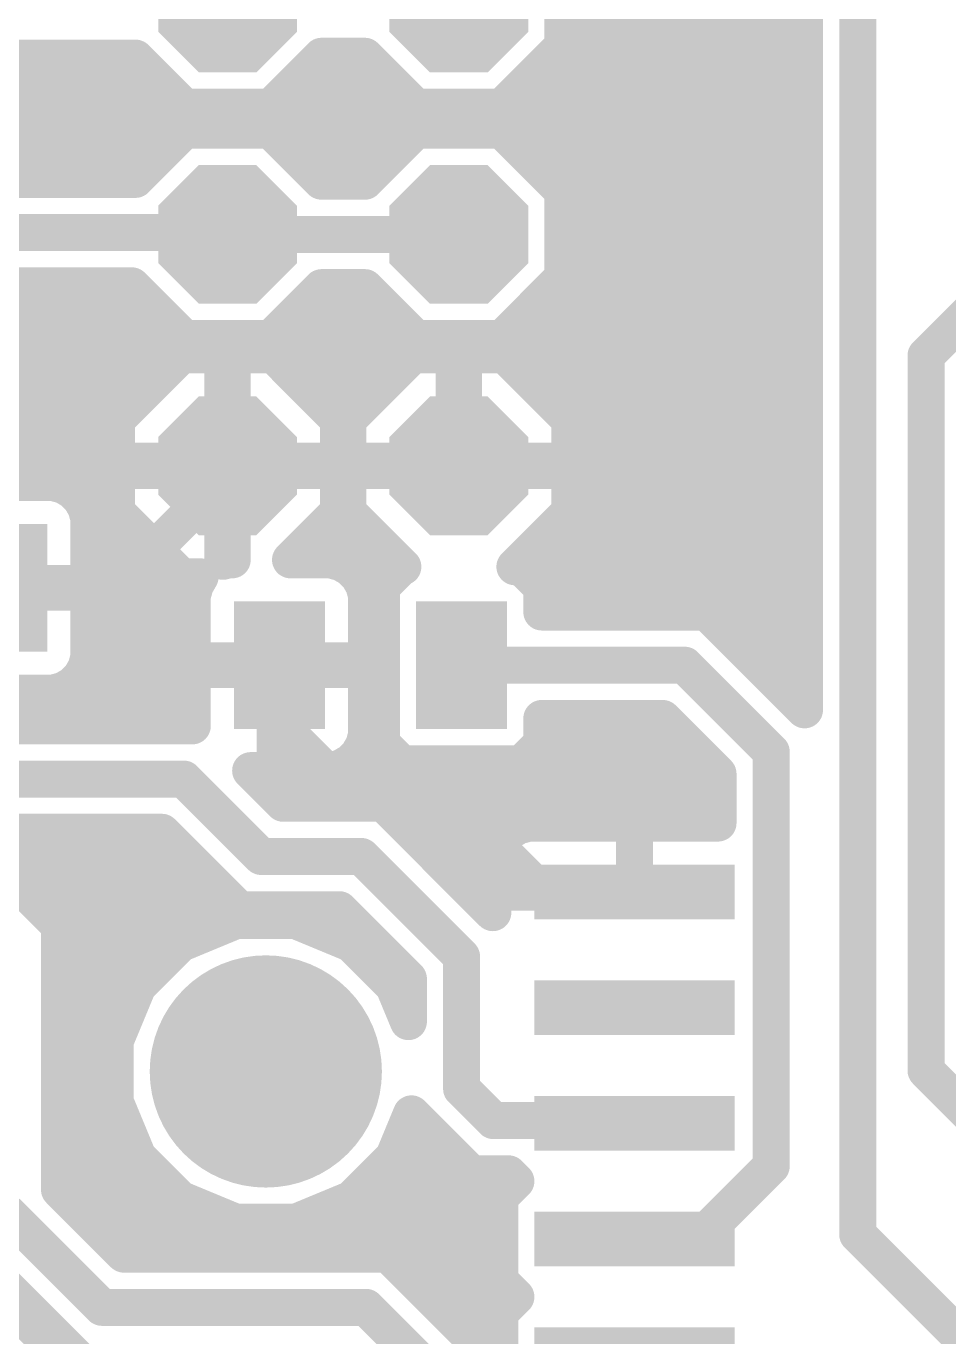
# Model space of a CAD drawing. Extents: x -22.4 to 22.4, y -27 to 9.2.
# Drawn here: x -12.48 to -2.35, y -13.37 to 1.02 of the extents above; entities that cross this region are included whole.
import ezdxf

# ---------------------------------------------------------------- set-up
doc = ezdxf.new("R2010")
doc.units = 0
doc.layers.add('16', color=175, linetype='CONTINUOUS')
doc.layers.add('17', color=82, linetype='CONTINUOUS')

# ---------------------------------------------------------------- blocks, each defined once
blk = doc.blocks.new('OCTAGONP')
at = {"const_width": 0.5}
blk.add_lwpolyline([(-0.25, -0.1036), (-0.25, 0.1036), (-0.1036, 0.25), (0.1036, 0.25), (0.25, 0.1036), (0.25, -0.1036), (0.1036, -0.25), (-0.1036, -0.25), (-0.25, -0.1036), (-0.25, 0.1036)], dxfattribs=at)
blk = doc.blocks.new('RECT')
blk.add_solid([(-0.5, -0.5), (0.5, -0.5), (-0.5, 0.5), (0.5, 0.5)])
blk = doc.blocks.new('ROUNDP')
at = {"const_width": 0.5}
blk.add_lwpolyline([(0, -0.25, 1), (0, 0.25, 1), (0, -0.25)], format="xyb", dxfattribs=at)

msp = doc.modelspace()

# ---------------------------------------------------------------- linework, layer by layer
at = {"layer": '16', "const_width": 0.4064}
for points in [[(-3.9342, 4.942), (-3.9342, -6.4896)], [(-3.35, -12.25), (-3.35, 4.7)], [(-6.587, 0.7966), (-6.587, 1.7434)], [(-6.587, 1.2192), (-3.9342, 1.2192)], [(-6.587, 0.8128), (-3.9342, 0.8128)], [(-15.458, 0.6658), (-11.2822, 0.6658)], [(-11.2822, 0.6658), (-10.7434, 0.127)], [(-9.7966, 0.127), (-9.2378, 0.6858)], [(-9.2378, 0.6858), (-8.7622, 0.6858)], [(-8.7622, 0.6858), (-8.2034, 0.127)], [(-7.2566, 0.127), (-6.587, 0.7966)], [(-15.7174, 0.4064), (-11.0228, 0.4064)], [(-9.5172, 0.4064), (-8.4828, 0.4064)], [(-6.9772, 0.4064), (-3.9342, 0.4064)], [(-10.7434, 0.127), (-9.7966, 0.127)], [(-8.2034, 0.127), (-7.2566, 0.127)], [(-16.1238, 0), (-3.9342, 0)], [(-10.7434, -0.127), (-11.2822, -0.6658)], [(-9.7966, -0.127), (-10.7434, -0.127)], [(-9.2378, -0.6858), (-9.7966, -0.127)], [(-8.2034, -0.127), (-8.7622, -0.6858)], [(-7.2566, -0.127), (-8.2034, -0.127)], [(-6.587, -0.7966), (-7.2566, -0.127)], [(-16.5302, -0.4064), (-11.0228, -0.4064)], [(-9.5172, -0.4064), (-8.4828, -0.4064)], [(-6.9772, -0.4064), (-3.9342, -0.4064)], [(-11.2822, -0.6658), (-15.342, -0.6658)], [(-8.7622, -0.6858), (-9.2378, -0.6858)], [(-6.587, -1.7434), (-6.587, -0.7966)], [(-6.587, -0.8128), (-3.9342, -0.8128)], [(-15.1, -1.25), (-10.29, -1.25)], [(-10.29, -1.25), (-10.27, -1.27)], [(-10.27, -1.27), (-7.73, -1.27)], [(-6.587, -1.2192), (-3.9342, -1.2192)], [(-6.587, -1.6256), (-3.9342, -1.6256)], [(-7.2566, -2.413), (-6.587, -1.7434)], [(-14.858, -1.8342), (-11.3222, -1.8342)], [(-11.3222, -1.8342), (-10.7434, -2.413)], [(-9.7966, -2.413), (-9.2378, -1.8542)], [(-9.2378, -1.8542), (-8.7622, -1.8542)], [(-8.7622, -1.8542), (-8.2034, -2.413)], [(-15.0558, -2.032), (-11.1244, -2.032)], [(-9.4156, -2.032), (-8.5844, -2.032)], [(-6.8756, -2.032), (-3.9342, -2.032)], [(-2.6, -2.6), (-2.1, -2.1)], [(-15.4622, -2.4384), (-3.9342, -2.4384)], [(-10.7434, -2.413), (-9.7966, -2.413)], [(-8.2034, -2.413), (-7.2566, -2.413)], [(-10.775, -2.5908), (-11.4892, -3.305)], [(-10.3208, -2.5908), (-10.775, -2.5908)], [(-10.3208, -3.7592), (-10.3208, -2.5908)], [(-9.765, -2.5908), (-10.2192, -2.5908)], [(-10.2192, -2.5908), (-10.2192, -3.7592)], [(-9.0508, -3.305), (-9.765, -2.5908)], [(-8.235, -2.5908), (-8.9492, -3.305)], [(-7.7808, -2.5908), (-8.235, -2.5908)], [(-7.7808, -3.7592), (-7.7808, -2.5908)], [(-7.225, -2.5908), (-7.6792, -2.5908)], [(-7.6792, -2.5908), (-7.6792, -3.7592)], [(-6.5108, -3.305), (-7.225, -2.5908)], [(-2.6, -10.45), (-2.6, -2.6)], [(-15.8658, -2.8448), (-11.029, -2.8448)], [(-10.3208, -2.8448), (-10.2192, -2.8448)], [(-9.511, -2.8448), (-8.489, -2.8448)], [(-7.7808, -2.8448), (-7.6792, -2.8448)], [(-6.971, -2.8448), (-3.9342, -2.8448)], [(-15.8658, -3.2512), (-11.4354, -3.2512)], [(-11.4892, -3.305), (-11.4892, -3.7592)], [(-10.3208, -3.2512), (-10.2192, -3.2512)], [(-9.1046, -3.2512), (-8.8954, -3.2512)], [(-9.0508, -3.7592), (-9.0508, -3.305)], [(-8.9492, -3.305), (-8.9492, -3.7592)], [(-7.7808, -3.2512), (-7.6792, -3.2512)], [(-6.5646, -3.2512), (-3.9342, -3.2512)], [(-6.5108, -3.7592), (-6.5108, -3.305)], [(-15.8658, -3.6576), (-11.4892, -3.6576)], [(-11.4892, -3.7592), (-10.3208, -3.7592)], [(-10.3208, -3.6576), (-10.2192, -3.6576)], [(-10.2192, -3.7592), (-10.3208, -3.7592)], [(-10.3208, -3.7592), (-10.3208, -3.8608)], [(-10.2192, -3.8608), (-10.2192, -3.7592)], [(-10.2192, -3.7592), (-9.0508, -3.7592)], [(-9.0508, -3.6576), (-8.9492, -3.6576)], [(-8.9492, -3.7592), (-7.7808, -3.7592)], [(-7.7808, -3.6576), (-7.6792, -3.6576)], [(-7.6792, -3.7592), (-7.7808, -3.7592)], [(-7.7808, -3.7592), (-7.7808, -3.8608)], [(-7.6792, -3.8608), (-7.6792, -3.7592)], [(-7.6792, -3.7592), (-6.5108, -3.7592)], [(-6.5108, -3.6576), (-3.9342, -3.6576)], [(-10.3208, -3.8608), (-11.4892, -3.8608)], [(-11.4892, -3.8608), (-11.4892, -4.315)], [(-10.27, -3.92), (-11.2, -4.85)], [(-10.3208, -3.8608), (-10.2192, -3.8608)], [(-10.3208, -4.859), (-10.3208, -3.8608)], [(-10.27, -3.81), (-7.73, -3.81)], [(-10.27, -3.81), (-10.27, -3.92)], [(-9.0508, -3.8608), (-10.2192, -3.8608)], [(-10.2192, -3.8608), (-10.2192, -4.8428)], [(-9.0508, -4.315), (-9.0508, -3.8608)], [(-7.7808, -3.8608), (-8.9492, -3.8608)], [(-8.9492, -3.8608), (-8.9492, -4.315)], [(-6.5108, -3.8608), (-7.6792, -3.8608)], [(-6.5108, -4.315), (-6.5108, -3.8608)], [(-12.1898, -3.9928), (-12.7032, -3.9928)], [(-12.0735, -4.024), (-12.1898, -3.9928)], [(-11.9693, -4.0841), (-12.0735, -4.024)], [(-12.0042, -4.064), (-11.4892, -4.064)], [(-11.8841, -4.1693), (-11.9693, -4.0841)], [(-10.3208, -4.064), (-10.2192, -4.064)], [(-9.0508, -4.064), (-8.9492, -4.064)], [(-6.5108, -4.064), (-3.9342, -4.064)], [(-11.824, -4.2735), (-11.8841, -4.1693)], [(-11.7928, -4.3898), (-11.824, -4.2735)], [(-11.4892, -4.315), (-10.775, -5.0292)], [(-9.5786, -4.8428), (-9.0508, -4.315)], [(-8.9492, -4.315), (-8.3452, -4.919)], [(-7.1148, -4.919), (-6.5108, -4.315)], [(-11.7928, -5.1032), (-11.7928, -4.3898)], [(-11.7928, -4.4704), (-11.3338, -4.4704)], [(-10.3208, -4.4704), (-10.2192, -4.4704)], [(-9.2062, -4.4704), (-8.7938, -4.4704)], [(-6.6662, -4.4704), (-3.9342, -4.4704)], [(-11.7928, -4.8768), (-10.9274, -4.8768)], [(-11.2, -5.25), (-11.2, -4.85)], [(-10.2602, -4.8428), (-10.3208, -4.859)], [(-10.2192, -4.8428), (-10.2602, -4.8428)], [(-9.1398, -4.8428), (-9.5786, -4.8428)], [(-9.0235, -4.874), (-9.1398, -4.8428)], [(-8.9193, -4.9341), (-9.0235, -4.874)], [(-9.0186, -4.8768), (-8.3874, -4.8768)], [(-8.8341, -5.0193), (-8.9193, -4.9341)], [(-8.3578, -4.919), (-8.581, -5.1422)], [(-8.3452, -4.919), (-8.3578, -4.919)], [(-7.0422, -4.919), (-7.1148, -4.919)], [(-7.0726, -4.8768), (-3.9342, -4.8768)], [(-6.819, -5.1422), (-7.0422, -4.919)], [(-10.775, -5.0292), (-10.5716, -5.0292)], [(-10.5716, -5.0292), (-10.626, -5.1235)], [(-8.774, -5.1235), (-8.8341, -5.0193)], [(-12.75, -5.15), (-11.3, -5.15)], [(-12.7032, -5.1032), (-11.7928, -5.1032)], [(-11.7928, -5.1968), (-12.7032, -5.1968)], [(-11.7928, -5.9102), (-11.7928, -5.1968)], [(-11.3, -5.15), (-11.2, -5.25)], [(-10.626, -5.1235), (-10.6572, -5.2398)], [(-8.7428, -5.2398), (-8.774, -5.1235)], [(-8.581, -5.1422), (-8.581, -6.8578)], [(-6.819, -5.4158), (-6.819, -5.1422)], [(-11.7928, -5.2832), (-10.6572, -5.2832)], [(-11.2, -5.55), (-11.2, -5.25)], [(-10.6572, -5.2398), (-10.6572, -5.9532)], [(-8.7428, -5.9532), (-8.7428, -5.2398)], [(-8.7428, -5.2832), (-8.581, -5.2832)], [(-6.819, -5.2832), (-3.9342, -5.2832)], [(-5.008, -5.4158), (-6.819, -5.4158)], [(-4.058, -6.3658), (-5.008, -5.4158)], [(-10.75, -6), (-11.2, -5.55)], [(-11.7928, -5.6896), (-10.6572, -5.6896)], [(-8.7428, -5.6896), (-8.581, -5.6896)], [(-4.7342, -5.6896), (-3.9342, -5.6896)], [(-11.824, -6.0265), (-11.7928, -5.9102)], [(-10.6572, -5.9532), (-9.7468, -5.9532)], [(-9.7468, -5.9532), (-9.7468, -6.0468)], [(-9.6532, -6.0468), (-9.6532, -5.9532)], [(-9.6532, -5.9532), (-8.7428, -5.9532)], [(-11.8841, -6.1307), (-11.824, -6.0265)], [(-11.8641, -6.096), (-10.6572, -6.096)], [(-9.7, -6), (-10.75, -6)], [(-9.7468, -6.0468), (-10.6572, -6.0468)], [(-10.6572, -6.0468), (-10.6572, -6.6658)], [(-9.7468, -7.1572), (-9.7468, -6.0468)], [(-9.7468, -6.0468), (-9.6532, -6.0468)], [(-9.7468, -6.096), (-9.6532, -6.096)], [(-9.7, -6), (-9.7, -6.65)], [(-9.6532, -6.0468), (-9.6532, -7.1572)], [(-8.7428, -6.0468), (-9.6532, -6.0468)], [(-8.7428, -6.7602), (-8.7428, -6.0468)], [(-8.7428, -6.096), (-8.581, -6.096)], [(-7.7, -6), (-5.3, -6)], [(-5.3, -6), (-5.25, -6)], [(-5.25, -6), (-4.3, -6.95)], [(-4.3278, -6.096), (-3.9342, -6.096)], [(-12.0735, -6.276), (-11.9693, -6.2159)], [(-11.9693, -6.2159), (-11.8841, -6.1307)], [(-12.7032, -6.3072), (-12.1898, -6.3072)], [(-12.1898, -6.3072), (-12.0735, -6.276)], [(-3.9342, -6.4896), (-4.058, -6.3658)], [(-13.7714, -6.5024), (-10.6572, -6.5024)], [(-9.7468, -6.5024), (-9.6532, -6.5024)], [(-8.7428, -6.5024), (-8.581, -6.5024)], [(-10.6572, -6.6658), (-13.608, -6.6658)], [(-9.7, -6.65), (-9.15, -7.2)], [(-6.819, -6.8578), (-6.819, -6.5842)], [(-6.819, -6.5842), (-5.492, -6.5842)], [(-5.492, -6.5842), (-4.8842, -7.192)], [(-8.774, -6.8765), (-8.7428, -6.7602)], [(-9.7468, -6.9088), (-9.6532, -6.9088)], [(-8.8341, -6.9807), (-8.774, -6.8765)], [(-8.7926, -6.9088), (-8.53, -6.9088)], [(-8.581, -6.8578), (-8.3578, -7.081)], [(-7.0422, -7.081), (-6.819, -6.8578)], [(-6.87, -6.9088), (-5.1674, -6.9088)], [(-4.3, -6.95), (-4.3, -11.5)], [(-9.0235, -7.126), (-8.9193, -7.0659)], [(-8.9193, -7.0659), (-8.8341, -6.9807)], [(-8.3578, -7.081), (-7.0422, -7.081)], [(-10.75, -7.25), (-13.85, -7.25)], [(-10.75, -7.25), (-9.9, -8.1)], [(-9.658, -7.5158), (-10.0166, -7.1572)], [(-10.0166, -7.1572), (-9.7468, -7.1572)], [(-9.6532, -7.1572), (-9.1398, -7.1572)], [(-9.15, -7.2), (-9.05, -7.3)], [(-9.1398, -7.1572), (-9.0235, -7.126)], [(-4.8842, -7.192), (-4.8842, -7.7328)], [(-9.8586, -7.3152), (-4.8842, -7.3152)], [(-9.05, -7.3), (-8, -7.3)], [(-8, -7.3), (-6.81, -8.49)], [(-8.558, -7.5158), (-9.658, -7.5158)], [(-8.2158, -7.858), (-8.558, -7.5158)], [(-8.3522, -7.7216), (-4.8842, -7.7216)], [(-7.1807, -7.8241), (-7.2659, -7.9093)], [(-7.0765, -7.764), (-7.1807, -7.8241)], [(-6.9602, -7.7328), (-7.0765, -7.764)], [(-5.8, -7.7328), (-6.9602, -7.7328)], [(-4.8842, -7.7328), (-5.8, -7.7328)], [(-5.8, -7.7328), (-5.8, -8.49)], [(-5.8, -8.49), (-5.8, -7.7328)], [(-14.092, -7.8342), (-10.992, -7.8342)], [(-10.992, -7.8342), (-10.4842, -8.342)], [(-7.458, -8.6158), (-8.2158, -7.858)], [(-7.2659, -7.9093), (-7.326, -8.0135)], [(-9.9, -8.1), (-8.8, -8.1)], [(-8.8, -8.1), (-7.7, -9.2)], [(-7.326, -8.0135), (-7.3572, -8.1298)], [(-12.8458, -8.128), (-10.6982, -8.128)], [(-12.1158, -8.858), (-12.7658, -8.208)], [(-7.9458, -8.128), (-7.3567, -8.128)], [(-7.3572, -8.1298), (-7.3572, -8.49)], [(-5.8, -8.128), (-5.8, -8.128)], [(-10.4842, -8.342), (-10.142, -8.6842)], [(-12.4394, -8.5344), (-10.2918, -8.5344)], [(-7.5394, -8.5344), (-7.3572, -8.5344)], [(-7.3572, -8.49), (-5.8, -8.49)], [(-5.8, -8.49), (-7.3572, -8.49)], [(-7.3572, -8.49), (-7.3572, -8.7166)], [(-5.8, -8.49), (-6.81, -8.49)], [(-5.8, -8.49), (-5.8, -8.49)], [(-5.8, -8.49), (-5.8, -8.49)], [(-10.142, -8.6842), (-9.042, -8.6842)], [(-9.042, -8.6842), (-8.2842, -9.442)], [(-7.3572, -8.7166), (-7.458, -8.6158)], [(-10.1794, -8.804), (-10.788, -9.0561)], [(-9.5206, -8.804), (-10.1794, -8.804)], [(-8.912, -9.0561), (-9.5206, -8.804)], [(-12.1158, -11.758), (-12.1158, -8.858)], [(-12.1158, -8.9408), (-10.5097, -8.9408)], [(-9.1903, -8.9408), (-8.7854, -8.9408)], [(-10.788, -9.0561), (-11.2539, -9.522)], [(-8.4461, -9.522), (-8.912, -9.0561)], [(-7.7, -9.2), (-7.7, -10.65)], [(-12.1158, -9.3472), (-11.0791, -9.3472)], [(-8.6209, -9.3472), (-8.379, -9.3472)], [(-11.2539, -9.522), (-11.506, -10.1306)], [(-8.2842, -9.9129), (-8.4461, -9.522)], [(-8.2842, -9.442), (-8.2842, -9.9129)], [(-12.1158, -9.7536), (-11.3498, -9.7536)], [(-8.3502, -9.7536), (-8.2842, -9.7536)], [(-11.506, -10.1306), (-11.506, -10.7894)], [(-12.1158, -10.16), (-11.506, -10.16)], [(-2.02, -11.03), (-2.6, -10.45)], [(-12.1158, -10.5664), (-11.506, -10.5664)], [(-7.7, -10.65), (-7.35, -11)], [(-11.506, -10.7894), (-11.2539, -11.398)], [(-12.1158, -10.9728), (-11.43, -10.9728)], [(-8.4461, -11.398), (-8.2505, -10.9257)], [(-8.27, -10.9728), (-8.2034, -10.9728)], [(-8.2505, -10.9257), (-7.9342, -11.242)], [(-7.35, -11), (-5.83, -11)], [(-5.83, -11), (-5.8, -11.03)], [(-7.9342, -11.242), (-7.592, -11.5842)], [(-12.1158, -11.3792), (-11.2617, -11.3792)], [(-11.2539, -11.398), (-10.788, -11.8639)], [(-8.912, -11.8639), (-8.4461, -11.398)], [(-8.4383, -11.3792), (-7.797, -11.3792)], [(-4.3, -11.5), (-5.1, -12.3)], [(-7.592, -11.5842), (-7.1846, -11.5842)], [(-7.1038, -11.665), (-7.281, -11.8422)], [(-7.1846, -11.5842), (-7.1038, -11.665)], [(-11.408, -12.4658), (-12.1158, -11.758)], [(-12.0882, -11.7856), (-10.8663, -11.7856)], [(-8.8337, -11.7856), (-7.2244, -11.7856)], [(-7.281, -11.8422), (-7.281, -12.7578)], [(-11.65, -13.05), (-12.7, -12)], [(-10.788, -11.8639), (-10.1794, -12.116)], [(-9.5206, -12.116), (-8.912, -11.8639)], [(-10.1794, -12.116), (-9.5206, -12.116)], [(-11.6818, -12.192), (-7.281, -12.192)], [(-2.03, -13.57), (-3.35, -12.25)], [(-5.1, -12.3), (-5.8, -12.3)], [(-11.8658, -13.808), (-13.208, -12.4658)], [(-8.508, -12.4658), (-11.408, -12.4658)], [(-7.281, -13.6928), (-8.508, -12.4658)], [(-12.942, -12.5842), (-11.892, -13.6342)], [(-8.3754, -12.5984), (-7.281, -12.5984)], [(-7.281, -12.7578), (-7.1038, -12.935)], [(-12.669, -13.0048), (-12.5214, -13.0048)], [(-7.969, -13.0048), (-7.1736, -13.0048)], [(-7.1038, -12.935), (-7.281, -13.1122)], [(-8.8, -13.05), (-11.65, -13.05)], [(-8.8, -13.05), (-8.75, -13.05)], [(-8.75, -13.05), (-6.96, -14.84)], [(-7.281, -13.1122), (-7.281, -13.6928)], [(-12.2626, -13.4112), (-12.115, -13.4112)], [(-7.5626, -13.4112), (-7.281, -13.4112)]]:
    msp.add_lwpolyline(points, dxfattribs=at)
at = {"layer": '16', "const_width": 0.2032}
for points in [[(-6.587, 1.3208, 1), (-6.587, 1.1176)], [(-3.9342, 1.1176, 1), (-3.9342, 1.3208)], [(-6.587, 0.9144, 1), (-6.587, 0.7112)], [(-3.9342, 0.7112, 1), (-3.9342, 0.9144)], [(-11.2104, 0.7376, 1), (-11.3541, 0.594)], [(-11.2822, 0.5642, 1), (-11.2822, 0.7674)], [(-9.2378, 0.7874, 1), (-9.2378, 0.5842)], [(-9.1659, 0.614, 1), (-9.3096, 0.7576)], [(-8.6904, 0.7576, 1), (-8.8341, 0.614)], [(-8.7622, 0.5842, 1), (-8.7622, 0.7874)], [(-6.6886, 0.7966, 1), (-6.4854, 0.7966)], [(-6.5152, 0.7247, 1), (-6.6588, 0.8684)], [(-11.0228, 0.3048, 1), (-11.0228, 0.508)], [(-9.5172, 0.508, 1), (-9.5172, 0.3048)], [(-8.4828, 0.3048, 1), (-8.4828, 0.508)], [(-6.9772, 0.508, 1), (-6.9772, 0.3048)], [(-3.9342, 0.3048, 1), (-3.9342, 0.508)], [(-10.7434, 0.2286, 1), (-10.7434, 0.0254)], [(-10.8153, 0.0552, 1), (-10.6716, 0.1988)], [(-9.8684, 0.1988, 1), (-9.7247, 0.0552)], [(-9.7966, 0.0254, 1), (-9.7966, 0.2286)], [(-8.2034, 0.2286, 1), (-8.2034, 0.0254)], [(-8.2753, 0.0552, 1), (-8.1316, 0.1988)], [(-7.3284, 0.1988, 1), (-7.1847, 0.0552)], [(-7.2566, 0.0254, 1), (-7.2566, 0.2286)], [(-3.9342, -0.1016, 1), (-3.9342, 0.1016)], [(-10.7434, -0.0254, 1), (-10.7434, -0.2286)], [(-10.6716, -0.1988, 1), (-10.8153, -0.0552)], [(-9.7247, -0.0552, 1), (-9.8684, -0.1988)], [(-9.7966, -0.2286, 1), (-9.7966, -0.0254)], [(-8.2034, -0.0254, 1), (-8.2034, -0.2286)], [(-8.1316, -0.1988, 1), (-8.2753, -0.0552)], [(-7.1847, -0.0552, 1), (-7.3284, -0.1988)], [(-7.2566, -0.2286, 1), (-7.2566, -0.0254)], [(-11.0228, -0.508, 1), (-11.0228, -0.3048)], [(-9.5172, -0.3048, 1), (-9.5172, -0.508)], [(-8.4828, -0.508, 1), (-8.4828, -0.3048)], [(-6.9772, -0.3048, 1), (-6.9772, -0.508)], [(-3.9342, -0.508, 1), (-3.9342, -0.3048)], [(-11.3541, -0.594, 1), (-11.2104, -0.7376)], [(-11.2822, -0.7674, 1), (-11.2822, -0.5642)], [(-9.2378, -0.5842, 1), (-9.2378, -0.7874)], [(-9.3096, -0.7576, 1), (-9.1659, -0.614)], [(-8.8341, -0.614, 1), (-8.6904, -0.7576)], [(-8.7622, -0.7874, 1), (-8.7622, -0.5842)], [(-6.4854, -0.7966, 1), (-6.6886, -0.7966)], [(-6.587, -0.7112, 1), (-6.587, -0.9144)], [(-6.6588, -0.8684, 1), (-6.5152, -0.7247)], [(-3.9342, -0.9144, 1), (-3.9342, -0.7112)], [(-10.2182, -1.1782, 1), (-10.3618, -1.3218)], [(-10.27, -1.1684, 1), (-10.27, -1.3716)], [(-10.3418, -1.3418, 1), (-10.1982, -1.1982)], [(-10.29, -1.3516, 1), (-10.29, -1.1484)], [(-7.73, -1.3716, 1), (-7.73, -1.1684)], [(-6.587, -1.1176, 1), (-6.587, -1.3208)], [(-3.9342, -1.3208, 1), (-3.9342, -1.1176)], [(-6.587, -1.524, 1), (-6.587, -1.7272)], [(-3.9342, -1.7272, 1), (-3.9342, -1.524)], [(-6.5152, -1.8153, 1), (-6.6588, -1.6716)], [(-11.2504, -1.7624, 1), (-11.3941, -1.906)], [(-11.3222, -1.9358, 1), (-11.3222, -1.7326)], [(-9.2378, -1.7526, 1), (-9.2378, -1.9558)], [(-9.1659, -1.926, 1), (-9.3096, -1.7824)], [(-8.6904, -1.7824, 1), (-8.8341, -1.926)], [(-8.7622, -1.9558, 1), (-8.7622, -1.7526)], [(-6.6886, -1.7434, 1), (-6.4854, -1.7434)], [(-11.1244, -2.1336, 1), (-11.1244, -1.9304)], [(-9.4156, -1.9304, 1), (-9.4156, -2.1336)], [(-8.5844, -2.1336, 1), (-8.5844, -1.9304)], [(-6.8756, -1.9304, 1), (-6.8756, -2.1336)], [(-3.9342, -2.1336, 1), (-3.9342, -1.9304)], [(-10.7434, -2.3114, 1), (-10.7434, -2.5146)], [(-10.8153, -2.4848, 1), (-10.6716, -2.3412)], [(-9.8684, -2.3412, 1), (-9.7247, -2.4848)], [(-9.7966, -2.5146, 1), (-9.7966, -2.3114)], [(-8.2034, -2.3114, 1), (-8.2034, -2.5146)], [(-8.2753, -2.4848, 1), (-8.1316, -2.3412)], [(-7.3284, -2.3412, 1), (-7.1847, -2.4848)], [(-7.2566, -2.5146, 1), (-7.2566, -2.3114)], [(-3.9342, -2.54, 1), (-3.9342, -2.3368)], [(-10.775, -2.4892, 1), (-10.775, -2.6924)], [(-10.7032, -2.6626, 1), (-10.8468, -2.519)], [(-10.2192, -2.5908, 1), (-10.4224, -2.5908)], [(-10.2192, -2.4892, 1), (-10.2192, -2.6924)], [(-10.1176, -2.5908, 1), (-10.3208, -2.5908)], [(-10.3208, -2.6924, 1), (-10.3208, -2.4892)], [(-9.6931, -2.519, 1), (-9.8368, -2.6626)], [(-9.765, -2.6924, 1), (-9.765, -2.4892)], [(-8.235, -2.4892, 1), (-8.235, -2.6924)], [(-8.1632, -2.6626, 1), (-8.3068, -2.519)], [(-7.6792, -2.5908, 1), (-7.8824, -2.5908)], [(-7.6792, -2.4892, 1), (-7.6792, -2.6924)], [(-7.5776, -2.5908, 1), (-7.7808, -2.5908)], [(-7.7808, -2.6924, 1), (-7.7808, -2.4892)], [(-7.1531, -2.519, 1), (-7.2968, -2.6626)], [(-7.225, -2.6924, 1), (-7.225, -2.4892)], [(-2.4984, -2.6, 1), (-2.7016, -2.6)], [(-2.6718, -2.5282, 1), (-2.5282, -2.6718)], [(-11.029, -2.9464, 1), (-11.029, -2.7432)], [(-10.3208, -2.7432, 1), (-10.3208, -2.9464)], [(-10.2192, -2.9464, 1), (-10.2192, -2.7432)], [(-9.511, -2.7432, 1), (-9.511, -2.9464)], [(-8.489, -2.9464, 1), (-8.489, -2.7432)], [(-7.7808, -2.7432, 1), (-7.7808, -2.9464)], [(-7.6792, -2.9464, 1), (-7.6792, -2.7432)], [(-6.971, -2.7432, 1), (-6.971, -2.9464)], [(-3.9342, -2.9464, 1), (-3.9342, -2.7432)], [(-11.3876, -3.305, 1), (-11.5908, -3.305)], [(-11.561, -3.2331, 1), (-11.4174, -3.3768)], [(-11.4354, -3.3528, 1), (-11.4354, -3.1496)], [(-10.3208, -3.1496, 1), (-10.3208, -3.3528)], [(-10.2192, -3.3528, 1), (-10.2192, -3.1496)], [(-9.1046, -3.1496, 1), (-9.1046, -3.3528)], [(-8.9492, -3.305, 1), (-9.1524, -3.305)], [(-9.1226, -3.3768, 1), (-8.979, -3.2331)], [(-8.8476, -3.305, 1), (-9.0508, -3.305)], [(-9.021, -3.2331, 1), (-8.8774, -3.3768)], [(-8.8954, -3.3528, 1), (-8.8954, -3.1496)], [(-7.7808, -3.1496, 1), (-7.7808, -3.3528)], [(-7.6792, -3.3528, 1), (-7.6792, -3.1496)], [(-6.5646, -3.1496, 1), (-6.5646, -3.3528)], [(-6.4092, -3.305, 1), (-6.6124, -3.305)], [(-6.5826, -3.3768, 1), (-6.439, -3.2331)], [(-3.9342, -3.3528, 1), (-3.9342, -3.1496)], [(-11.4892, -3.6576, 1), (-11.4892, -3.8608)], [(-11.4892, -3.7592, 1), (-11.4892, -3.556)], [(-10.3208, -3.556, 1), (-10.3208, -3.7592)], [(-10.3208, -3.6576, 1), (-10.3208, -3.8608)], [(-10.2192, -3.7592, 1), (-10.4224, -3.7592)], [(-10.1176, -3.7592, 1), (-10.3208, -3.7592)], [(-10.2192, -3.6576, 1), (-10.2192, -3.8608)], [(-10.3208, -3.8608, 1), (-10.3208, -3.6576)], [(-10.2192, -3.7592, 1), (-10.2192, -3.556)], [(-10.2192, -3.8608, 1), (-10.2192, -3.6576)], [(-9.0508, -3.556, 1), (-9.0508, -3.7592)], [(-8.9492, -3.6576, 1), (-8.9492, -3.8608)], [(-9.0508, -3.8608, 1), (-9.0508, -3.6576)], [(-8.9492, -3.7592, 1), (-8.9492, -3.556)], [(-7.7808, -3.556, 1), (-7.7808, -3.7592)], [(-7.7808, -3.6576, 1), (-7.7808, -3.8608)], [(-7.6792, -3.7592, 1), (-7.8824, -3.7592)], [(-7.5776, -3.7592, 1), (-7.7808, -3.7592)], [(-7.6792, -3.6576, 1), (-7.6792, -3.8608)], [(-7.7808, -3.8608, 1), (-7.7808, -3.6576)], [(-7.6792, -3.7592, 1), (-7.6792, -3.556)], [(-7.6792, -3.8608, 1), (-7.6792, -3.6576)], [(-6.5108, -3.556, 1), (-6.5108, -3.7592)], [(-6.5108, -3.8608, 1), (-6.5108, -3.6576)], [(-3.9342, -3.7592, 1), (-3.9342, -3.556)], [(-11.5908, -3.7592, 1), (-11.3876, -3.7592)], [(-11.4892, -3.7592, 1), (-11.4892, -3.9624)], [(-11.3876, -3.8608, 1), (-11.5908, -3.8608)], [(-10.4224, -3.7592, 1), (-10.2192, -3.7592)], [(-10.3208, -3.7592, 1), (-10.3208, -3.9624)], [(-10.2192, -3.8608, 1), (-10.4224, -3.8608)], [(-10.27, -3.7084, 1), (-10.27, -3.9116)], [(-10.1684, -3.81, 1), (-10.3716, -3.81)], [(-10.1982, -3.9918, 1), (-10.3418, -3.8482)], [(-10.2192, -3.7592, 1), (-10.2192, -3.9624)], [(-10.3208, -3.7592, 1), (-10.1176, -3.7592)], [(-10.3208, -3.9624, 1), (-10.3208, -3.7592)], [(-10.1176, -3.8608, 1), (-10.3208, -3.8608)], [(-10.2192, -3.9624, 1), (-10.2192, -3.7592)], [(-8.9492, -3.8608, 1), (-9.1524, -3.8608)], [(-9.1524, -3.7592, 1), (-8.9492, -3.7592)], [(-9.0508, -3.7592, 1), (-8.8476, -3.7592)], [(-8.9492, -3.7592, 1), (-8.9492, -3.9624)], [(-8.8476, -3.8608, 1), (-9.0508, -3.8608)], [(-9.0508, -3.9624, 1), (-9.0508, -3.7592)], [(-7.8824, -3.7592, 1), (-7.6792, -3.7592)], [(-7.6792, -3.7592, 1), (-7.6792, -3.9624)], [(-7.7808, -3.7592, 1), (-7.5776, -3.7592)], [(-7.7808, -3.9624, 1), (-7.7808, -3.7592)], [(-7.73, -3.9116, 1), (-7.73, -3.7084)], [(-6.4092, -3.8608, 1), (-6.6124, -3.8608)], [(-6.6124, -3.7592, 1), (-6.4092, -3.7592)], [(-6.5108, -3.9624, 1), (-6.5108, -3.7592)], [(-12.1635, -3.8947, 1), (-12.2161, -4.0909)], [(-12.1898, -4.0944, 1), (-12.1898, -3.8912)], [(-12.0227, -3.936, 1), (-12.1243, -4.1119)], [(-12.0042, -3.9624, 1), (-12.0042, -4.1656)], [(-12.0998, -4.1221, 1), (-12.0472, -3.9258)], [(-11.8974, -4.0123, 1), (-12.0411, -4.156)], [(-11.4892, -4.1656, 1), (-11.4892, -3.9624)], [(-10.4224, -3.8608, 1), (-10.2192, -3.8608)], [(-10.3208, -3.9624, 1), (-10.3208, -4.1656)], [(-10.3716, -3.92, 1), (-10.1684, -3.92)], [(-10.3208, -3.8608, 1), (-10.1176, -3.8608)], [(-10.2192, -4.1656, 1), (-10.2192, -3.9624)], [(-9.0508, -3.9624, 1), (-9.0508, -4.1656)], [(-8.9492, -4.1656, 1), (-8.9492, -3.9624)], [(-7.8824, -3.8608, 1), (-7.6792, -3.8608)], [(-7.7808, -3.8608, 1), (-7.5776, -3.8608)], [(-6.5108, -3.9624, 1), (-6.5108, -4.1656)], [(-3.9342, -4.1656, 1), (-3.9342, -3.9624)], [(-12.0201, -4.1721, 1), (-11.9185, -3.9962)], [(-11.7962, -4.1185, 1), (-11.9721, -4.2201)], [(-11.956, -4.2411, 1), (-11.8123, -4.0974)], [(-11.7258, -4.2472, 1), (-11.9221, -4.2998)], [(-11.9119, -4.3243, 1), (-11.736, -4.2227)], [(-11.4174, -4.2432, 1), (-11.561, -4.3868)], [(-8.979, -4.3868, 1), (-9.1226, -4.2432)], [(-8.8774, -4.2432, 1), (-9.021, -4.3868)], [(-6.439, -4.3868, 1), (-6.5826, -4.2432)], [(-11.6912, -4.3898, 1), (-11.8944, -4.3898)], [(-11.7928, -4.3688, 1), (-11.7928, -4.572)], [(-11.8909, -4.4161, 1), (-11.6947, -4.3635)], [(-11.5908, -4.315, 1), (-11.3876, -4.315)], [(-11.3338, -4.572, 1), (-11.3338, -4.3688)], [(-10.3208, -4.3688, 1), (-10.3208, -4.572)], [(-10.2192, -4.572, 1), (-10.2192, -4.3688)], [(-9.2062, -4.3688, 1), (-9.2062, -4.572)], [(-9.1524, -4.315, 1), (-8.9492, -4.315)], [(-9.0508, -4.315, 1), (-8.8476, -4.315)], [(-8.7938, -4.572, 1), (-8.7938, -4.3688)], [(-6.6662, -4.3688, 1), (-6.6662, -4.572)], [(-6.6124, -4.315, 1), (-6.4092, -4.315)], [(-3.9342, -4.572, 1), (-3.9342, -4.3688)], [(-11.7928, -4.7752, 1), (-11.7928, -4.9784)], [(-11.0984, -4.85, 1), (-11.3016, -4.85)], [(-11.2718, -4.7782, 1), (-11.1282, -4.9218)], [(-10.9274, -4.9784, 1), (-10.9274, -4.7752)], [(-10.3471, -4.7609, 1), (-10.2945, -4.9572)], [(-10.2602, -4.7412, 1), (-10.2602, -4.9444)], [(-10.3208, -4.8428, 1), (-10.1176, -4.8428)], [(-10.2339, -4.9409, 1), (-10.2865, -4.7447)], [(-10.2192, -4.9444, 1), (-10.2192, -4.7412)], [(-9.5786, -4.7412, 1), (-9.5786, -4.9444)], [(-9.6504, -4.771, 1), (-9.5068, -4.9146)], [(-9.1135, -4.7447, 1), (-9.1661, -4.9409)], [(-9.1398, -4.9444, 1), (-9.1398, -4.7412)], [(-8.9727, -4.786, 1), (-9.0743, -4.9619)], [(-9.0186, -4.7752, 1), (-9.0186, -4.9784)], [(-9.0498, -4.9721, 1), (-8.9972, -4.7758)], [(-8.8474, -4.8623, 1), (-8.9911, -5.006)], [(-8.9701, -5.0221, 1), (-8.8685, -4.8462)], [(-8.3578, -4.8174, 1), (-8.3578, -5.0206)], [(-8.286, -4.9908, 1), (-8.4297, -4.8472)], [(-8.417, -4.9908, 1), (-8.2734, -4.8472)], [(-8.3874, -4.9784, 1), (-8.3874, -4.7752)], [(-8.3452, -5.0206, 1), (-8.3452, -4.8174)], [(-7.1148, -4.8174, 1), (-7.1148, -5.0206)], [(-7.1866, -4.8472, 1), (-7.043, -4.9908)], [(-7.0726, -4.7752, 1), (-7.0726, -4.9784)], [(-6.9703, -4.8472, 1), (-7.114, -4.9908)], [(-7.0422, -5.0206, 1), (-7.0422, -4.8174)], [(-3.9342, -4.9784, 1), (-3.9342, -4.7752)], [(-10.775, -4.9276, 1), (-10.775, -5.1308)], [(-10.8468, -5.101, 1), (-10.7032, -4.9574)], [(-10.4836, -5.08, 1), (-10.6596, -4.9784)], [(-10.5716, -5.1308, 1), (-10.5716, -4.9276)], [(-10.4224, -4.859, 1), (-10.2192, -4.859)], [(-8.7462, -4.9685, 1), (-8.9221, -5.0701)], [(-8.906, -5.0911, 1), (-8.7623, -4.9474)], [(-11.6912, -5.1968, 1), (-11.8944, -5.1968)], [(-11.8944, -5.1032, 1), (-11.6912, -5.1032)], [(-11.7928, -5.2048, 1), (-11.7928, -5.0016)], [(-11.7928, -5.2984, 1), (-11.7928, -5.0952)], [(-11.2282, -5.0782, 1), (-11.3718, -5.2218)], [(-11.3, -5.2516, 1), (-11.3, -5.0484)], [(-10.714, -5.0727, 1), (-10.5381, -5.1743)], [(-10.5279, -5.1498, 1), (-10.7242, -5.0972)], [(-8.6758, -5.0972, 1), (-8.8721, -5.1498)], [(-8.8619, -5.1743, 1), (-8.686, -5.0727)], [(-8.4794, -5.1422, 1), (-8.6826, -5.1422)], [(-8.6528, -5.0703, 1), (-8.5092, -5.214)], [(-6.7174, -5.1422, 1), (-6.9206, -5.1422)], [(-6.8908, -5.214, 1), (-6.7472, -5.0703)], [(-11.7928, -5.1816, 1), (-11.7928, -5.3848)], [(-11.0984, -5.25, 1), (-11.3016, -5.25)], [(-11.3016, -5.25, 1), (-11.0984, -5.25)], [(-11.2718, -5.3218, 1), (-11.1282, -5.1782)], [(-10.5556, -5.2398, 1), (-10.7588, -5.2398)], [(-10.7553, -5.2135, 1), (-10.5591, -5.2661)], [(-10.6572, -5.3848, 1), (-10.6572, -5.1816)], [(-8.6412, -5.2398, 1), (-8.8444, -5.2398)], [(-8.7428, -5.1816, 1), (-8.7428, -5.3848)], [(-8.8409, -5.2661, 1), (-8.6447, -5.2135)], [(-8.581, -5.3848, 1), (-8.581, -5.1816)], [(-6.819, -5.1816, 1), (-6.819, -5.3848)], [(-3.9342, -5.3848, 1), (-3.9342, -5.1816)], [(-6.819, -5.3142, 1), (-6.819, -5.5174)], [(-6.9206, -5.4158, 1), (-6.7174, -5.4158)], [(-4.9362, -5.344, 1), (-5.0799, -5.4876)], [(-5.008, -5.5174, 1), (-5.008, -5.3142)], [(-11.3016, -5.55, 1), (-11.0984, -5.55)], [(-11.1282, -5.4782, 1), (-11.2718, -5.6218)], [(-11.7928, -5.588, 1), (-11.7928, -5.7912)], [(-10.6572, -5.7912, 1), (-10.6572, -5.588)], [(-8.7428, -5.588, 1), (-8.7428, -5.7912)], [(-8.581, -5.7912, 1), (-8.581, -5.588)], [(-4.7342, -5.588, 1), (-4.7342, -5.7912)], [(-3.9342, -5.7912, 1), (-3.9342, -5.588)], [(-11.6947, -5.9365, 1), (-11.8909, -5.8839)], [(-10.6572, -5.8516, 1), (-10.6572, -6.0548)], [(-9.6452, -5.9532, 1), (-9.8484, -5.9532)], [(-9.5516, -5.9532, 1), (-9.7548, -5.9532)], [(-9.6532, -5.8516, 1), (-9.6532, -6.0548)], [(-9.7468, -6.0548, 1), (-9.7468, -5.8516)], [(-8.7428, -6.0548, 1), (-8.7428, -5.8516)], [(-11.8641, -5.9944, 1), (-11.8641, -6.1976)], [(-11.9221, -6.0002, 1), (-11.7258, -6.0528)], [(-11.736, -6.0773, 1), (-11.9119, -5.9757)], [(-11.8944, -5.9102, 1), (-11.6912, -5.9102)], [(-10.75, -5.8984, 1), (-10.75, -6.1016)], [(-10.8218, -6.0718, 1), (-10.6782, -5.9282)], [(-10.6572, -5.9452, 1), (-10.6572, -6.1484)], [(-10.5556, -6.0468, 1), (-10.7588, -6.0468)], [(-10.7588, -5.9532, 1), (-10.5556, -5.9532)], [(-10.6572, -6.1976, 1), (-10.6572, -5.9944)], [(-9.6452, -6.0468, 1), (-9.8484, -6.0468)], [(-9.7468, -5.9452, 1), (-9.7468, -6.1484)], [(-9.7468, -5.9944, 1), (-9.7468, -6.1976)], [(-9.5984, -6, 1), (-9.8016, -6)], [(-9.5516, -6.0468, 1), (-9.7548, -6.0468)], [(-9.6532, -5.9452, 1), (-9.6532, -6.1484)], [(-9.7468, -6.1484, 1), (-9.7468, -5.9452)], [(-9.7, -6.1016, 1), (-9.7, -5.8984)], [(-9.6532, -6.1484, 1), (-9.6532, -5.9452)], [(-9.6532, -6.1976, 1), (-9.6532, -5.9944)], [(-8.6412, -6.0468, 1), (-8.8444, -6.0468)], [(-8.8444, -5.9532, 1), (-8.6412, -5.9532)], [(-8.7428, -5.9944, 1), (-8.7428, -6.1976)], [(-8.7428, -6.1484, 1), (-8.7428, -5.9452)], [(-8.581, -6.1976, 1), (-8.581, -5.9944)], [(-7.7, -5.8984, 1), (-7.7, -6.1016)], [(-5.3, -5.8984, 1), (-5.3, -6.1016)], [(-5.1782, -5.9282, 1), (-5.3218, -6.0718)], [(-5.3, -6.1016, 1), (-5.3, -5.8984)], [(-5.25, -6.1016, 1), (-5.25, -5.8984)], [(-4.3278, -5.9944, 1), (-4.3278, -6.1976)], [(-3.9342, -6.1976, 1), (-3.9342, -5.9944)], [(-12.0411, -6.144, 1), (-11.8974, -6.2877)], [(-11.9185, -6.3038, 1), (-12.0201, -6.1279)], [(-11.9721, -6.0799, 1), (-11.7962, -6.1815)], [(-11.8123, -6.2026, 1), (-11.956, -6.0589)], [(-9.8484, -6.0468, 1), (-9.6452, -6.0468)], [(-9.7548, -6.0468, 1), (-9.5516, -6.0468)], [(-12.2161, -6.2091, 1), (-12.1635, -6.4053)], [(-12.1898, -6.4088, 1), (-12.1898, -6.2056)], [(-12.1243, -6.1881, 1), (-12.0227, -6.364)], [(-12.0472, -6.3742, 1), (-12.0998, -6.1779)], [(-3.9862, -6.294, 1), (-4.1299, -6.4376)], [(-10.6572, -6.604, 1), (-10.6572, -6.4008)], [(-9.7468, -6.4008, 1), (-9.7468, -6.604)], [(-9.6532, -6.604, 1), (-9.6532, -6.4008)], [(-8.7428, -6.4008, 1), (-8.7428, -6.604)], [(-8.581, -6.604, 1), (-8.581, -6.4008)], [(-4.1299, -6.4376, 1), (-3.9862, -6.294)], [(-4.006, -6.5615, 1), (-3.8624, -6.4178)], [(-10.6572, -6.7674, 1), (-10.6572, -6.5642)], [(-9.6282, -6.5782, 1), (-9.7718, -6.7218)], [(-6.7174, -6.5842, 1), (-6.9206, -6.5842)], [(-6.819, -6.4826, 1), (-6.819, -6.6858)], [(-5.4201, -6.5124, 1), (-5.5638, -6.656)], [(-5.492, -6.6858, 1), (-5.492, -6.4826)], [(-4.0358, -6.4896, 1), (-3.8326, -6.4896)], [(-10.7588, -6.6658, 1), (-10.5556, -6.6658)], [(-9.8016, -6.65, 1), (-9.5984, -6.65)], [(-8.6447, -6.7865, 1), (-8.8409, -6.7339)], [(-9.7468, -6.8072, 1), (-9.7468, -7.0104)], [(-9.6532, -7.0104, 1), (-9.6532, -6.8072)], [(-8.7926, -6.8072, 1), (-8.7926, -7.0104)], [(-8.8721, -6.8502, 1), (-8.6758, -6.9028)], [(-8.686, -6.9273, 1), (-8.8619, -6.8257)], [(-8.8444, -6.7602, 1), (-8.6412, -6.7602)], [(-8.5092, -6.786, 1), (-8.6528, -6.9297)], [(-8.6826, -6.8578, 1), (-8.4794, -6.8578)], [(-8.53, -7.0104, 1), (-8.53, -6.8072)], [(-6.87, -6.8072, 1), (-6.87, -7.0104)], [(-6.9206, -6.8578, 1), (-6.7174, -6.8578)], [(-6.7472, -6.9297, 1), (-6.8908, -6.786)], [(-5.1674, -7.0104, 1), (-5.1674, -6.8072)], [(-4.1984, -6.95, 1), (-4.4016, -6.95)], [(-8.9911, -6.994, 1), (-8.8474, -7.1377)], [(-8.8685, -7.1538, 1), (-8.9701, -6.9779)], [(-8.9221, -6.9299, 1), (-8.7462, -7.0315)], [(-8.7623, -7.0526, 1), (-8.906, -6.9089)], [(-8.3578, -6.9794, 1), (-8.3578, -7.1826)], [(-7.0422, -7.1826, 1), (-7.0422, -6.9794)], [(-4.3718, -7.0218, 1), (-4.2282, -6.8782)], [(-10.6782, -7.1782, 1), (-10.8218, -7.3218)], [(-10.75, -7.3516, 1), (-10.75, -7.1484)], [(-9.9448, -7.0854, 1), (-10.0885, -7.229)], [(-10.0166, -7.0556, 1), (-10.0166, -7.2588)], [(-9.6532, -7.0556, 1), (-9.6532, -7.2588)], [(-9.7468, -7.2588, 1), (-9.7468, -7.0556)], [(-9.0782, -7.1282, 1), (-9.2218, -7.2718)], [(-9.1661, -7.0591, 1), (-9.1135, -7.2553)], [(-9.2218, -7.2718, 1), (-9.0782, -7.1282)], [(-9.1398, -7.2588, 1), (-9.1398, -7.0556)], [(-9.0743, -7.0381, 1), (-8.9727, -7.214)], [(-8.9972, -7.2242, 1), (-9.0498, -7.0279)], [(-8.4297, -7.1528, 1), (-8.286, -7.0092)], [(-7.114, -7.0092, 1), (-6.9703, -7.1528)], [(-4.7826, -7.192, 1), (-4.9858, -7.192)], [(-4.956, -7.2638, 1), (-4.8124, -7.1201)], [(-9.8586, -7.2136, 1), (-9.8586, -7.4168)], [(-9.8484, -7.1572, 1), (-9.6452, -7.1572)], [(-9.7548, -7.1572, 1), (-9.5516, -7.1572)], [(-9.05, -7.1984, 1), (-9.05, -7.4016)], [(-9.1218, -7.3718, 1), (-8.9782, -7.2282)], [(-7.9282, -7.2282, 1), (-8.0718, -7.3718)], [(-8, -7.4016, 1), (-8, -7.1984)], [(-4.8842, -7.4168, 1), (-4.8842, -7.2136)], [(-9.658, -7.4142, 1), (-9.658, -7.6174)], [(-8.4862, -7.444, 1), (-8.6299, -7.5876)], [(-8.558, -7.6174, 1), (-8.558, -7.4142)], [(-9.7299, -7.5876, 1), (-9.5862, -7.444)], [(-8.3522, -7.62, 1), (-8.3522, -7.8232)], [(-7.1089, -7.896, 1), (-7.2526, -7.7523)], [(-7.1028, -7.6658, 1), (-7.0502, -7.8621)], [(-7.0257, -7.8519, 1), (-7.1273, -7.676)], [(-6.9602, -7.6312, 1), (-6.9602, -7.8344)], [(-6.9339, -7.8309, 1), (-6.9865, -7.6347)], [(-5.8, -7.6312, 1), (-5.8, -7.8344)], [(-5.6984, -7.7328, 1), (-5.9016, -7.7328)], [(-5.6984, -7.7328, 1), (-5.9016, -7.7328)], [(-5.8, -7.8344, 1), (-5.8, -7.6312)], [(-4.8842, -7.8232, 1), (-4.8842, -7.62)], [(-4.8842, -7.8344, 1), (-4.8842, -7.6312)], [(-10.9201, -7.7624, 1), (-11.0638, -7.906)], [(-10.992, -7.9358, 1), (-10.992, -7.7326)], [(-8.144, -7.7862, 1), (-8.2876, -7.9299)], [(-8.2876, -7.9299, 1), (-8.144, -7.7862)], [(-7.3377, -7.8374, 1), (-7.194, -7.9811)], [(-7.1779, -7.9601, 1), (-7.3538, -7.8585)], [(-7.2315, -7.7362, 1), (-7.1299, -7.9121)], [(-4.9858, -7.7328, 1), (-4.7826, -7.7328)], [(-9.9, -7.9984, 1), (-9.9, -8.2016)], [(-8.7282, -8.0282, 1), (-8.8718, -8.1718)], [(-8.8, -8.2016, 1), (-8.8, -7.9984)], [(-7.414, -7.9627, 1), (-7.2381, -8.0643)], [(-7.2279, -8.0398, 1), (-7.4242, -7.9872)], [(-10.6982, -8.2296, 1), (-10.6982, -8.0264)], [(-9.9718, -8.1718, 1), (-9.8282, -8.0282)], [(-7.9458, -8.0264, 1), (-7.9458, -8.2296)], [(-7.2556, -8.1298, 1), (-7.4588, -8.1298)], [(-7.4553, -8.1035, 1), (-7.2591, -8.1561)], [(-7.3567, -8.2296, 1), (-7.3567, -8.0264)], [(-5.8, -8.0264, 1), (-5.8, -8.2296)], [(-5.8, -8.2296, 1), (-5.8, -8.0264)], [(-10.4124, -8.2701, 1), (-10.556, -8.4138)], [(-10.556, -8.4138, 1), (-10.4124, -8.2701)], [(-12.4394, -8.4328, 1), (-12.4394, -8.636)], [(-10.2918, -8.636, 1), (-10.2918, -8.4328)], [(-7.5394, -8.4328, 1), (-7.5394, -8.636)], [(-7.3572, -8.3884, 1), (-7.3572, -8.5916)], [(-7.3572, -8.3884, 1), (-7.3572, -8.5916)], [(-7.2556, -8.49, 1), (-7.4588, -8.49)], [(-7.3572, -8.636, 1), (-7.3572, -8.4328)], [(-6.81, -8.3884, 1), (-6.81, -8.5916)], [(-6.8818, -8.5618, 1), (-6.7382, -8.4182)], [(-5.8, -8.3884, 1), (-5.8, -8.5916)], [(-5.6984, -8.49, 1), (-5.9016, -8.49)], [(-5.8, -8.5916, 1), (-5.8, -8.3884)], [(-5.8, -8.5916, 1), (-5.8, -8.3884)], [(-5.8, -8.5916, 1), (-5.8, -8.3884)], [(-5.8, -8.5916, 1), (-5.8, -8.3884)], [(-10.142, -8.5826, 1), (-10.142, -8.7858)], [(-8.9701, -8.6124, 1), (-9.1138, -8.756)], [(-9.042, -8.7858, 1), (-9.042, -8.5826)], [(-7.3862, -8.544, 1), (-7.5299, -8.6876)], [(-7.5299, -8.6876, 1), (-7.3862, -8.544)], [(-7.4588, -8.49, 1), (-7.2556, -8.49)], [(-5.9016, -8.49, 1), (-5.6984, -8.49)], [(-5.9016, -8.49, 1), (-5.6984, -8.49)], [(-5.9016, -8.49, 1), (-5.6984, -8.49)], [(-10.1794, -8.7024, 1), (-10.1794, -8.9056)], [(-10.1405, -8.8979, 1), (-10.2183, -8.7101)], [(-10.2138, -8.756, 1), (-10.0701, -8.6124)], [(-9.4817, -8.7101, 1), (-9.5595, -8.8979)], [(-9.5206, -8.9056, 1), (-9.5206, -8.7024)], [(-7.4588, -8.7166, 1), (-7.2556, -8.7166)], [(-7.429, -8.7885, 1), (-7.2854, -8.6448)], [(-12.0142, -8.858, 1), (-12.2174, -8.858)], [(-12.1158, -8.8392, 1), (-12.1158, -9.0424)], [(-12.1876, -8.9299, 1), (-12.044, -8.7862)], [(-10.5097, -9.0424, 1), (-10.5097, -8.8392)], [(-9.1903, -8.8392, 1), (-9.1903, -9.0424)], [(-8.7854, -9.0424, 1), (-8.7854, -8.8392)], [(-10.8269, -8.9622, 1), (-10.7492, -9.15)], [(-10.7162, -9.128, 1), (-10.8599, -8.9843)], [(-8.8401, -8.9843, 1), (-8.9838, -9.128)], [(-8.9508, -9.15, 1), (-8.8731, -8.9622)], [(-7.5984, -9.2, 1), (-7.8016, -9.2)], [(-7.7718, -9.2718, 1), (-7.6282, -9.1282)], [(-12.1158, -9.2456, 1), (-12.1158, -9.4488)], [(-11.0791, -9.4488, 1), (-11.0791, -9.2456)], [(-8.6209, -9.2456, 1), (-8.6209, -9.4488)], [(-8.379, -9.4488, 1), (-8.379, -9.2456)], [(-11.3257, -9.4501, 1), (-11.182, -9.5938)], [(-11.16, -9.5608, 1), (-11.3478, -9.4831)], [(-8.3522, -9.4831, 1), (-8.54, -9.5608)], [(-8.518, -9.5938, 1), (-8.3743, -9.4501)], [(-8.1826, -9.442, 1), (-8.3858, -9.442)], [(-8.356, -9.5138, 1), (-8.2124, -9.3701)], [(-12.1158, -9.652, 1), (-12.1158, -9.8552)], [(-11.3498, -9.8552, 1), (-11.3498, -9.652)], [(-8.3502, -9.652, 1), (-8.3502, -9.8552)], [(-8.2842, -9.8552, 1), (-8.2842, -9.652)], [(-8.3781, -9.9517, 1), (-8.1903, -9.874)], [(-11.4044, -10.1306, 1), (-11.6076, -10.1306)], [(-8.3858, -9.9129, 1), (-8.1826, -9.9129)], [(-12.1158, -10.0584, 1), (-12.1158, -10.2616)], [(-11.5999, -10.0917, 1), (-11.4121, -10.1695)], [(-11.506, -10.2616, 1), (-11.506, -10.0584)], [(-2.7016, -10.45, 1), (-2.4984, -10.45)], [(-2.5282, -10.3782, 1), (-2.6718, -10.5218)], [(-12.1158, -10.4648, 1), (-12.1158, -10.668)], [(-11.506, -10.668, 1), (-11.506, -10.4648)], [(-7.6282, -10.5782, 1), (-7.7718, -10.7218)], [(-11.4121, -10.7505, 1), (-11.5999, -10.8283)], [(-7.8016, -10.65, 1), (-7.5984, -10.65)], [(-12.1158, -10.8712, 1), (-12.1158, -11.0744)], [(-11.6076, -10.7894, 1), (-11.4044, -10.7894)], [(-11.43, -11.0744, 1), (-11.43, -10.8712)], [(-8.27, -10.8712, 1), (-8.27, -11.0744)], [(-8.1786, -10.8539, 1), (-8.3223, -10.9976)], [(-8.1566, -10.9646, 1), (-8.3443, -10.8868)], [(-8.2034, -11.0744, 1), (-8.2034, -10.8712)], [(-7.35, -10.8984, 1), (-7.35, -11.1016)], [(-7.4218, -11.0718, 1), (-7.2782, -10.9282)], [(-5.7582, -10.9282, 1), (-5.9018, -11.0718)], [(-5.8718, -11.1018, 1), (-5.7282, -10.9582)], [(-5.83, -11.1016, 1), (-5.83, -10.8984)], [(-7.8624, -11.1701, 1), (-8.006, -11.3138)], [(-8.006, -11.3138, 1), (-7.8624, -11.1701)], [(-12.1158, -11.2776, 1), (-12.1158, -11.4808)], [(-11.182, -11.3262, 1), (-11.3257, -11.4699)], [(-11.2617, -11.4808, 1), (-11.2617, -11.2776)], [(-8.4383, -11.2776, 1), (-8.4383, -11.4808)], [(-8.3743, -11.4699, 1), (-8.518, -11.3262)], [(-7.797, -11.4808, 1), (-7.797, -11.2776)], [(-11.3478, -11.4369, 1), (-11.16, -11.3592)], [(-8.54, -11.3592, 1), (-8.3522, -11.4369)], [(-4.2282, -11.5718, 1), (-4.3718, -11.4282)], [(-7.592, -11.4826, 1), (-7.592, -11.6858)], [(-7.6638, -11.656, 1), (-7.5201, -11.5124)], [(-7.1128, -11.5124, 1), (-7.2565, -11.656)], [(-7.1846, -11.6858, 1), (-7.1846, -11.4826)], [(-7.032, -11.7368, 1), (-7.1757, -11.5932)], [(-7.1757, -11.7368, 1), (-7.032, -11.5932)], [(-4.4016, -11.5, 1), (-4.1984, -11.5)], [(-12.044, -11.6862, 1), (-12.1876, -11.8299)], [(-12.0882, -11.684, 1), (-12.0882, -11.8872)], [(-10.8663, -11.8872, 1), (-10.8663, -11.684)], [(-8.8337, -11.684, 1), (-8.8337, -11.8872)], [(-7.1794, -11.8422, 1), (-7.3826, -11.8422)], [(-7.2244, -11.8872, 1), (-7.2244, -11.684)], [(-12.2174, -11.758, 1), (-12.0142, -11.758)], [(-10.7492, -11.77, 1), (-10.8269, -11.9578)], [(-10.8599, -11.9357, 1), (-10.7162, -11.792)], [(-8.9838, -11.792, 1), (-8.8401, -11.9357)], [(-8.8731, -11.9578, 1), (-8.9508, -11.77)], [(-7.3528, -11.7703, 1), (-7.2092, -11.914)], [(-10.1794, -12.0144, 1), (-10.1794, -12.2176)], [(-10.2183, -12.2099, 1), (-10.1405, -12.0221)], [(-9.5595, -12.0221, 1), (-9.4817, -12.2099)], [(-9.5206, -12.2176, 1), (-9.5206, -12.0144)], [(-11.6818, -12.0904, 1), (-11.6818, -12.2936)], [(-7.281, -12.2936, 1), (-7.281, -12.0904)], [(-3.2782, -12.1782, 1), (-3.4218, -12.3218)], [(-5.8, -12.1984, 1), (-5.8, -12.4016)], [(-5.1718, -12.2282, 1), (-5.0282, -12.3718)], [(-5.1, -12.4016, 1), (-5.1, -12.1984)], [(-3.4516, -12.25, 1), (-3.2484, -12.25)], [(-11.408, -12.3642, 1), (-11.408, -12.5674)], [(-11.4799, -12.5376, 1), (-11.3362, -12.394)], [(-8.4362, -12.394, 1), (-8.5799, -12.5376)], [(-8.508, -12.5674, 1), (-8.508, -12.3642)], [(-8.3754, -12.4968, 1), (-8.3754, -12.7)], [(-7.281, -12.7, 1), (-7.281, -12.4968)], [(-7.2092, -12.686, 1), (-7.3528, -12.8297)], [(-7.3826, -12.7578, 1), (-7.1794, -12.7578)], [(-12.5214, -13.1064, 1), (-12.5214, -12.9032)], [(-7.969, -12.9032, 1), (-7.969, -13.1064)], [(-7.032, -13.0068, 1), (-7.1757, -12.8632)], [(-7.1757, -13.0068, 1), (-7.032, -12.8632)], [(-7.1736, -13.1064, 1), (-7.1736, -12.9032)], [(-11.65, -12.9484, 1), (-11.65, -13.1516)], [(-11.7218, -13.1218, 1), (-11.5782, -12.9782)], [(-8.8, -12.9484, 1), (-8.8, -13.1516)], [(-8.6782, -12.9782, 1), (-8.8218, -13.1218)], [(-8.8, -13.1516, 1), (-8.8, -12.9484)], [(-8.75, -13.1516, 1), (-8.75, -12.9484)], [(-7.1794, -13.1122, 1), (-7.3826, -13.1122)], [(-7.3528, -13.0403, 1), (-7.2092, -13.184)], [(-12.2626, -13.3096, 1), (-12.2626, -13.5128)], [(-12.115, -13.5128, 1), (-12.115, -13.3096)], [(-7.5626, -13.3096, 1), (-7.5626, -13.5128)], [(-7.281, -13.5128, 1), (-7.281, -13.3096)]]:
    msp.add_lwpolyline(points, format="xyb", dxfattribs=at)

# ---------------------------------------------------------------- block references
at = {"layer": '16', "yscale": 1.4, "rotation": 180}
msp.add_blockref('RECT', (-12.75, -5.15), dxfattribs=at)
at = {"layer": '16', "yscale": 1.4}
for p in [(-9.7, -6), (-7.7, -6)]:
    msp.add_blockref('RECT', p, dxfattribs=at)
at = {"layer": '16', "xscale": 0.6, "yscale": 2.2}
for p, rotation in [((-5.8, -8.49), 270), ((-5.8, -9.76), 270), ((-5.8, -11.03), 270), ((-5.8, -12.3), 90), ((-5.8, -13.57), 90)]:
    msp.add_blockref('RECT', p, dxfattribs=dict(at, rotation=rotation))
at = {"layer": '17', "xscale": 1.524, "yscale": 1.524, "rotation": 270}
for p in [(-10.27, 1.27), (-7.73, 1.27), (-10.27, -1.27), (-7.73, -1.27), (-10.27, -3.81), (-7.73, -3.81)]:
    msp.add_blockref('OCTAGONP', p, dxfattribs=at)
at = {"layer": '17', "xscale": 2.55, "yscale": 2.55}
msp.add_blockref('ROUNDP', (-9.85, -10.46), dxfattribs=at)

doc.saveas('drawing.dxf')
